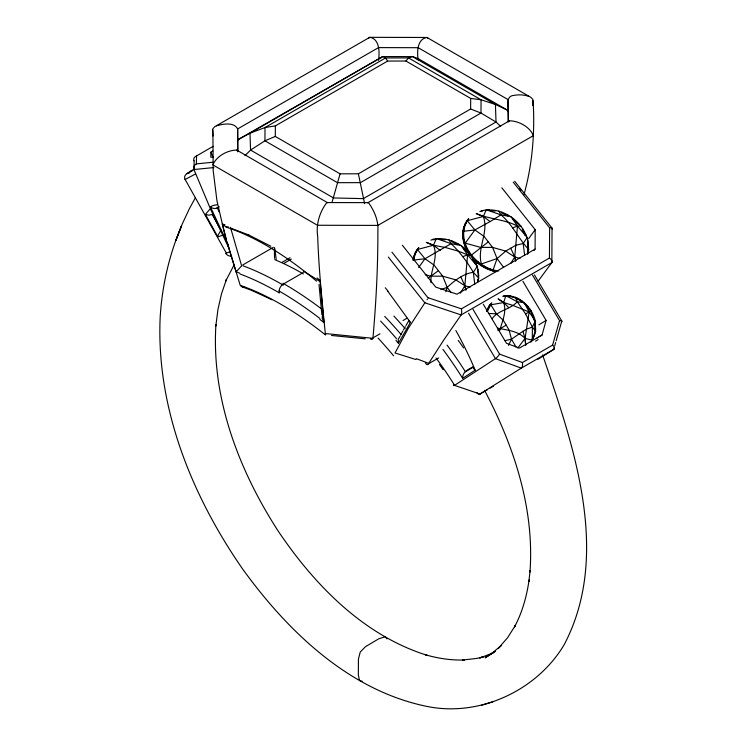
<?xml version="1.0" encoding="UTF-8"?>
<svg xmlns="http://www.w3.org/2000/svg" width="746" height="746" viewBox="0 0 746 746"><rect width="100%" height="100%" fill="white"/><g stroke="black" fill="none" stroke-linecap="round" stroke-linejoin="round"><path stroke-width="1.12" d="M500.631 126.316L496.015 122.018L480.983 113.047L470.633 108.991L358.378 173.799L340.083 173.837L275.302 136.443L275.367 125.878L387.622 61.069L405.917 61.032L470.698 98.425L481.067 99.787L495.428 104.468L508.166 110.576L508.25 122.027M470.633 108.991L470.698 98.425M534.005 250.591L535.087 249.089L535.199 229.675L501.844 187.843M538.025 281.335L551.853 262.555L552.049 229.395M530.779 342.144L532.299 340.176L532.383 327.121L535.255 320.948C531.963 306.839 518.591 293.765 503.345 296.059M194.146 160.782L193.951 169.538L210.997 210.158L229.199 248.754M212.862 151L210.913 152.128L210.801 157.238L212.862 157.033M534.947 330.888L535.32 326.543L534.64 322.309M502.869 296.367L505.825 295.696L517.295 301.766L524.298 302.55L529.156 311.949L535.255 320.948L535.619 331.243L533.287 338.255L531.478 340.698L534.957 333.77M222.998 234.999A260.867 150.617 60 0 0 220.098 236.146C213.561 238.496 223.362 230.104 220.014 228.677M532.849 105.634L532.877 99.47L530.91 97.381L426.982 37.477C417.312 38.792 416.837 52.089 418.17 59.326M499.475 331.177C501.993 321.964 506.898 312.434 503.709 302.54L498.076 298.857L503.727 302.531L505.825 295.696M498.729 270.985C475.696 268.616 453.437 240.035 468.684 218.699L468.236 219.287M527.851 240.734L528.662 249.434L527.636 253.053L527.851 240.734C523.244 220.965 501.265 205.756 481.151 210.904M527.879 250.442L528.662 249.434C518.526 238.683 512.474 224.555 500.976 214.876L490.103 221.581L483.324 216.48L476.162 213.57C489.423 219.24 504.492 219.277 517.463 226.066L527.18 237.508L523.179 243.494L515.794 245.294L510.758 248.194L514.721 256.95L515.756 261.193L514.74 256.96L517.463 226.066L511.066 216.732L500.976 214.876L486.243 209.747L483.324 216.471C489.134 232.491 476.787 247.7 481.394 263.944L480.62 264.961L471.453 256.438M478.009 279.237L477.766 281.848L478.223 281.261C482.242 257.118 456.58 234.887 433.23 239.168L430.899 240.184M418.814 247.485L414.841 254.768L413.927 260.037L424.996 258.741L451.106 243.672L461.196 245.527L467.602 254.862L477.309 266.303L473.309 272.281L474.792 284.366M239.886 284.217L225.395 237.004L216.955 200.814L213.197 170.648L212.871 128.732L214.829 126.652L369.736 37.328C379.9 38.82 379.658 52.994 378.511 60.389M413.34 260.037L415.466 252.708L418.366 248.073M503.606 267.394L497.069 258.564L492.574 247.402L488.304 241.89L470.679 255.654C463.294 245.639 459.573 230.803 467.649 220.098M534.798 331.765L535.619 331.243L532.383 327.121L526.918 328.995L522.899 331.327L525.063 338.395L525.697 345.258L525.063 338.414L529.156 311.949L531.283 310.877L530.462 311.399M473.412 367.051L473.673 368.617L475.165 370.165L462.651 378.343L460.506 374.94A260.867 150.617 60 0 0 442.91 349.352M408.733 320.276L409.013 321.433L410.384 322.356L398.476 343.328L395.93 340.316M523.934 194.753C532.513 164.223 534.975 132.34 533.101 100.738M527.571 254.33L528.093 252.474M539.442 336.623L542.044 335.029L546.119 320.416L522.937 281.363M553.821 349.454A4.345 2.387 36.8 0 0 552.59 345.118L559.547 320.631L532.504 275.06M541.419 357.12L553.756 349.398L554.231 347.673M554.716 345.957L555.677 342.526M556.162 340.81L561.524 321.964M340.083 173.837L332.082 202.138M491.819 302.717L487.166 311.39L490.831 303.678M445.81 291.798L447.199 287.359C454.622 280.561 463.052 273.81 473.309 272.281L478.792 278.221M510.758 248.194L505.723 251.104L497.069 258.564L492.826 270.677L480.62 264.961M322.505 314.42L322.225 318.225L323.932 322.58L319.987 280.431L317.05 277.95M471.136 254.824L467.602 254.862L458.426 251.169L445.269 247.467L433.454 245.257L426.292 242.357L433.454 245.275L436.373 238.543L451.106 243.672C459.89 252.027 467.155 261.855 473.309 272.281M508.558 345.37L511.495 339.178L522.899 331.327M400.583 335.215L402.905 330.954M195.433 197.662L189.512 208.451L182.22 224.061L175.832 240.538L181.539 225.889C169.156 254.843 162.05 285.932 160.166 317.348C156.045 407.661 191.834 495.726 242.562 568.928C288.003 631.75 349.66 691.104 428.213 706.676C480.499 716.813 537.195 690.199 564.2 644.647C611.879 553.793 573.226 444.644 542.594 354.891M403.502 329.881L405.32 326.655M405.945 325.582L408.491 321.246M460.31 293.206L464.851 285.765L467.602 254.862L462.697 256.68M510.749 263.487L514.721 256.95M233.955 265.166L225.758 280.953L226.486 279.33L221.534 293.719L217.963 309.348L215.818 326.095L215.93 324.65C211.258 397.823 238.645 469.682 277.745 530.406C314.15 584.659 363.302 635.312 427.122 655.314L425.677 654.857C438.228 658.429 451.274 660.434 464.338 659.977L462.529 660.042L476.722 658.42L483.492 656.825L479.687 657.981L492.425 653.263M428.195 298.055L391.967 252.167M239.755 273.167L236.118 271.88L241.648 265.828M427.43 299.165L427.038 299.724M425.201 302.326L424.875 302.792L461.131 314.933L551.853 262.555M461.131 314.933L443.795 339.952L428.381 363.88L438.704 357.921M535.199 229.675L528.588 238.711M418.599 267.553L424.996 258.741L417.387 249.5L416.604 250.516M464.497 244.175L474.866 229.945L490.103 221.581M517.771 348.065L525.063 338.414L532.299 340.176M415.466 252.708L415.914 252.12M413.722 258.004L414.179 257.417M439.291 238.627L438.844 239.205L445.175 239.839L445.632 239.252M466.474 221.721L467.257 220.713L483.324 216.48M451.992 241.042L451.535 241.629L457.671 244.511L458.119 243.923M465.336 223.912L465.784 223.324M463.592 229.209L464.049 228.621M463.014 232.258L463.798 231.251L474.866 229.945L484.033 236.389L488.304 241.89M463.089 234.962L463.536 234.375M463.835 240.949L464.282 240.361M489.162 209.831L488.714 210.419L495.046 211.053L495.503 210.465M463.798 247.775L463.35 248.362L468.348 253.043L468.796 252.456M465.793 246.945L466.25 246.357M468.908 252.717L469.355 252.129M501.853 212.256L501.405 212.843L507.541 215.715L507.989 215.128M472.908 257.752L472.46 258.34L475.566 264.112L476.023 263.525M473.02 258.013L473.468 257.426M478.018 262.695L478.466 262.107M513.668 218.979L513.211 219.566L518.218 224.248L518.666 223.66M477.981 269.52L477.533 270.108L478.279 276.095L478.727 275.507M483.697 266.555L484.145 265.968M489.824 269.427L490.281 268.84M522.778 228.966L522.331 229.544L525.436 235.316L525.893 234.738M496.64 270.63L496.183 271.218L492.826 270.677M528.14 247.308L528.597 246.721M217.953 237.069L205.439 214.447L206.698 212.899A225.152 129.99 60 0 1 210.465 208.675M405.917 61.032L408.519 57.908L412.491 56.584L418.18 58.626L508.166 110.576M367.601 202.884L509.434 120.805C518.694 120.861 529.856 126.82 533.362 135.641L377.886 225.404L317.432 225.255L212.899 164.894C216.415 156.128 227.511 150.16 236.743 150.067L327.718 202.791M492.043 318.756C498.132 310.15 510.255 309.618 517.295 301.766L515.355 297.206L514.535 297.729M368.552 38.177L369.736 37.328L426.982 37.477L428.148 38.326M244.996 155.616L250.572 150.077L264.933 140.798L275.302 136.443M195.116 174.182L185.129 179.469L226.374 253.183M508.632 121.467L509.434 120.805M428.213 278.146L438.434 270.686L442.704 276.188L447.199 287.359L451.116 292.656M400.043 336.269L398.271 339.169L398.476 343.328M436.046 357.977A242.655 140.099 60 0 1 454.594 385.328L495.465 358.639L521.286 368.142L553.756 349.398M473.262 366.612C467.238 370.137 462.492 372.002 462.651 378.343M489.814 304.983L503.709 302.54L512.884 305.422L529.156 311.949L525.585 313.926L517.295 301.766M488.835 306.895L489.311 306.597M505.005 296.218L508.017 295.798M507.541 296.097L510.348 296.087M509.984 296.321L512.8 296.563M515.383 298.027L517.538 298.316M517.062 298.614L519.766 299.584M519.412 299.808L521.557 301.3L522.032 300.992M523.478 303.062L524.298 302.55M524.205 303.641L525.641 304.806L526.117 304.499M525.641 304.806L527.888 306.559M527.534 306.783L529.147 308.993L529.623 308.695M534.276 320.566L531.945 313.693L532.42 313.385M533.94 318.756L534.416 318.458M534.434 321.47L535.255 320.948M535.059 323.978L535.535 323.671M535.236 329.145L535.712 328.846M532.812 338.563L533.287 338.255M454.538 385.365L479.967 394.019L521.286 368.142M537.922 359.311L540.542 357.67M546.119 320.416L538.873 324.818M536.822 338.199L538.575 337.155M497.638 330.189L506.18 325.135L509.08 330.012L511.495 339.178L515.99 346.993M284.282 263.17L291.369 259.067M213.058 146.393L196.562 155.914L196.375 163.878L212.927 162.236M237.75 151.298L237.666 139.856L382.679 56.584L412.491 56.584L495.428 104.468L496.015 122.018L363.321 198.632L333.509 197.951L250.572 150.077L249.985 133.198L382.679 56.584L385.561 57.955L408.519 57.908L481.067 99.787L480.983 113.047L360.439 182.639L337.481 182.686L264.933 140.798L265.017 127.547L385.561 57.955L387.622 61.069M194.473 168.82L186.948 173.613L192.86 170.48M219.287 206.791L217.319 207.938L219.082 211.892M242.758 264.97L273.39 247.29M282.035 262.368L290.101 257.706M303.305 272.542L283.126 284.189A5.604 3.226 -59.9 0 0 279.246 291.984M379.975 333.826L372.963 337.873C376.115 302.428 377.942 266.844 377.877 231.251C378.67 221.012 374.389 210.754 368.449 202.651L326.86 202.558C319.53 212.05 315.828 224.527 317.703 236.519C318.747 268.961 322.085 301.263 325.321 333.546L372.86 338.311M403.026 320.519L407.036 318.206M535.087 249.089L456.972 294.185L435.729 287.098L402.374 245.275M473.44 367.107L465.411 371.741A265.072 153.042 60 0 0 447.078 345.128M542.044 335.029L519.393 348.102L506.487 343.3L483.305 304.247M552.637 345.09L522.433 362.528L499.596 354.126L472.973 309.254M479.986 394L487.427 389.71M490.131 388.144L491.483 387.361M492.164 386.969L493.516 386.195M217.123 208.05C213.738 209.654 205.178 206.222 217.291 204.74M237.666 139.856L249.985 133.198L265.017 127.547L275.367 125.878M493.516 652.685L485.609 656.806L495.353 651.286L485.105 657.823L490.784 654.214L501.237 645.542L498.393 648.265L507.588 637.699L515.402 625.362L514.526 626.901C522.284 612.345 526.769 596.259 529.073 579.978L528.905 581.442L530.117 570.597L529.968 572.014C534.649 508.576 513.882 445.782 484.536 390.317M512.567 227.884L517.463 226.066L520.997 226.038M216.415 125.841C222.858 123.967 234.048 121.775 237.657 128.927L237.815 150.673M481.394 263.944L497.069 258.564M440.933 289.513L447.199 287.359M481.608 705.231L493.199 701.734M417.387 249.5L433.435 245.275C438.928 257.939 429.929 270.22 431.029 282.79M479.837 211.603L482.643 210.969M505.061 340.633L511.495 339.178M319.95 280.431L318.962 280.468M228.584 227.11L225.339 226.42L222.327 224.07L226.514 240.053M213.869 167.561L193.951 169.538A4.364 4.01 -81.3 0 1 196.412 163.971M432.773 239.755L435.589 239.55M362.174 681.229L360.234 680.912L359.385 679.979L358.35 674.999L358.425 659.119L360.234 652.051L365.484 646.67L378.791 638.781L384.554 636.963L385.766 637.308L386.922 638.902M378.53 58.524L380.796 58.533M415.914 58.617L418.18 58.626L418.18 59.941M488.453 313.451L496.407 313.824L503.27 320.258L506.18 325.135M331.532 335.476L365.232 338.843M465.28 243.168L480.573 247.374L492.574 247.402L505.723 251.104L514.721 256.978L519.971 258.461M425.239 274.659L430.703 276.16L442.704 276.188L455.862 279.89L464.87 285.755L470.101 287.257M222.28 224.024L224.928 224.77M428.363 297.813L461.429 308.835L549.438 258.023L549.625 227.81L513.22 182.155M230.915 228.211L248.94 235.037M415.914 359.525L395.026 352.989L408.304 328.305L424.856 302.82L388.33 257.053M529.334 96.57C524.485 94.723 519.104 94.462 514.022 95.348C505.359 95.87 508.334 106.165 508.166 111.891M242.291 286.93L252.316 290.623M512.325 296.861L513.798 297.44M251.589 290.353L272.038 299.799M497.647 328.109C507.084 330.245 517.873 330.739 525.063 338.414M205.439 214.447L208.955 215.184L212.162 214.494L217.207 223.614M248.231 234.729L270.891 246.236M424.996 258.741L434.163 265.175L438.434 270.686M433.454 245.275L440.243 250.367M319.885 319.428L323.932 322.58M236.743 150.067L237.825 151.82M521.557 301.3L522.843 302.475M503.727 302.55L508.865 307.744M467.257 220.713L474.866 229.945M552.105 228.173L514.656 181.269M519.514 188.607L520.839 190.267M387.845 291.304L410.384 322.356M439.469 364.477L443.161 369.755M530.956 312.164L531.945 313.693M490.635 304.471L496.407 313.824M561.887 321.125L534.406 274.873M525.585 313.926L532.383 327.121M468.516 313.227L495.465 358.639M217.767 224.621L219.455 227.661M498.85 211.006L500.976 214.876M529.147 308.993L530.024 310.597M448.98 239.802L451.106 243.672M227.922 244.38L210.465 206.931M460.888 276.99L464.851 285.746M475.165 370.165L473.906 367.163A225.152 129.99 60 0 0 455.862 330.525M210.913 152.128L213.076 157.593M236.118 271.88L227.213 242.515M241.592 265.651L230.477 227.362M364.617 203.686L358.378 173.799M274.659 247.821L276.207 259.244M523.179 243.494L524.662 255.57M321.843 314.532L319.027 284.534M212.638 129.99L212.964 136.042M274.537 258.377L274.388 248.12M508.343 121.421L508.175 99.666L418.17 47.697L378.511 47.604L237.657 128.927L237.666 141.162M274.715 259.636A265.11 149.135 58.8 0 1 303.324 273.95M245.08 287.331A5.968 5.259 -41.2 0 1 240.063 284.935M240.389 285.448A236.398 101.932 49.8 0 1 325.284 334.786M325.788 334.758A5.968 0.839 -69.6 0 1 325.657 334.879M325.284 334.497A5.968 0.839 -69.6 0 1 325.312 334.049M372.907 338.414A5.791 2.462 78.7 0 1 370.426 338.87M303.277 271.18A265.11 151.233 59.3 0 1 319.176 281.037M243.093 265.837A259.16 113.83 50.2 0 1 283.331 285.168M282.921 283.21A259.17 114.931 50.5 0 1 322.011 309.273M240.1 274.034A252.894 110.277 50 0 1 279.452 292.954M279.032 290.996A252.903 111.387 50.3 0 1 319.894 318.477M225.796 227.017A233.451 106.697 51.6 0 1 316.612 281.205M193.895 160.828A4.448 3.917 44.9 0 1 196.599 156.045M216.993 207.808A283.135 159.747 56.1 0 1 218.578 207.304M384.712 316.388A263.273 127.463 58.1 0 1 401.106 334.544M380.628 321.097A258.004 124.517 58.1 0 1 396.62 338.824M549.588 227.866A4.364 1.725 -20.6 0 1 552.143 229.386M549.392 258.107A4.448 2.714 29.6 0 1 551.984 262.62M461.382 308.9A4.448 1.818 -90 0 1 461.075 314.756M378.082 338.069A239.186 108.011 57.3 0 1 393.636 355.842M416.249 358.686A314.57 301.58 -30.4 0 1 428.54 363.349M428.213 364.309A6.005 2.686 88.4 0 1 425.434 362.91M385.29 287.751A302.988 160.782 59 0 1 387.967 291.126M393.86 316.034A261.221 107.349 56.5 0 1 405.087 328.566M486.858 311.483A28.022 22.874 57.7 0 1 489.852 304.788M504.445 296.367A28.022 22.874 57.7 0 1 509.322 296.554M533.315 336.856A28.022 22.874 57.7 0 1 532.308 339.094M487.017 311.38A28.022 22.874 57.7 0 1 490.019 304.685M504.604 296.265A28.022 22.874 57.7 0 1 511.998 296.955M516.987 298.801A28.022 22.874 57.7 0 1 521.659 301.645M525.743 305.235A28.022 22.874 57.7 0 1 529.082 309.301M531.665 313.628A28.022 22.874 57.7 0 1 533.632 318.486M534.826 323.755A28.022 22.874 57.7 0 1 535.059 329.154M534.64 332.66A28.022 22.874 57.7 0 1 532.467 339.001M458.24 340.39A264.681 137.637 59.8 0 1 463.639 347.981M522.377 362.565A4.401 2.322 86.8 0 1 521.314 368.254M538.118 339.579A615.525 346.48 41.5 0 1 535.507 341.192M479.995 394.177A5.865 3.133 87.1 0 1 477.058 392.76M454.519 385.393A5.921 1.072 -51.3 0 1 453.922 385.71M453.493 385.477A5.921 1.072 -51.3 0 1 453.727 384.572M499.54 354.163A4.411 0.914 -49.5 0 1 495.428 358.714M561.934 321.703A4.485 1.203 -8.8 0 1 561.673 321.955M559.481 320.677A4.485 1.203 -8.8 0 1 561.813 321.06M226.01 253.351A242.655 140.099 60 0 1 229.041 252.045M231.652 256.092A5.921 5.782 75.9 0 1 225.926 253.556M185.008 179.497A4.411 4.299 64.9 0 1 187.004 173.725M188.906 173.426A4.401 3.721 59.2 0 1 190.752 171.114M496.034 271.684A35.034 27.826 37.6 0 1 472.498 258.256M469.887 255.048A35.034 27.826 37.6 0 1 466.548 221.562M496.239 271.423A35.034 27.826 37.6 0 1 466.754 221.292M523.683 232.192A35.034 27.826 37.6 0 1 525.1 235.037M527.758 244.212A35.034 27.826 37.6 0 1 527.963 246.301M413.088 260.251A35.034 27.826 37.6 0 1 416.678 250.348M413.293 259.981A35.034 27.826 37.6 0 1 416.883 250.087M478.046 279.209A35.034 27.826 37.6 0 1 477.785 281.205M465.886 289.989L464.851 285.765L465.905 289.98"/></g></svg>
